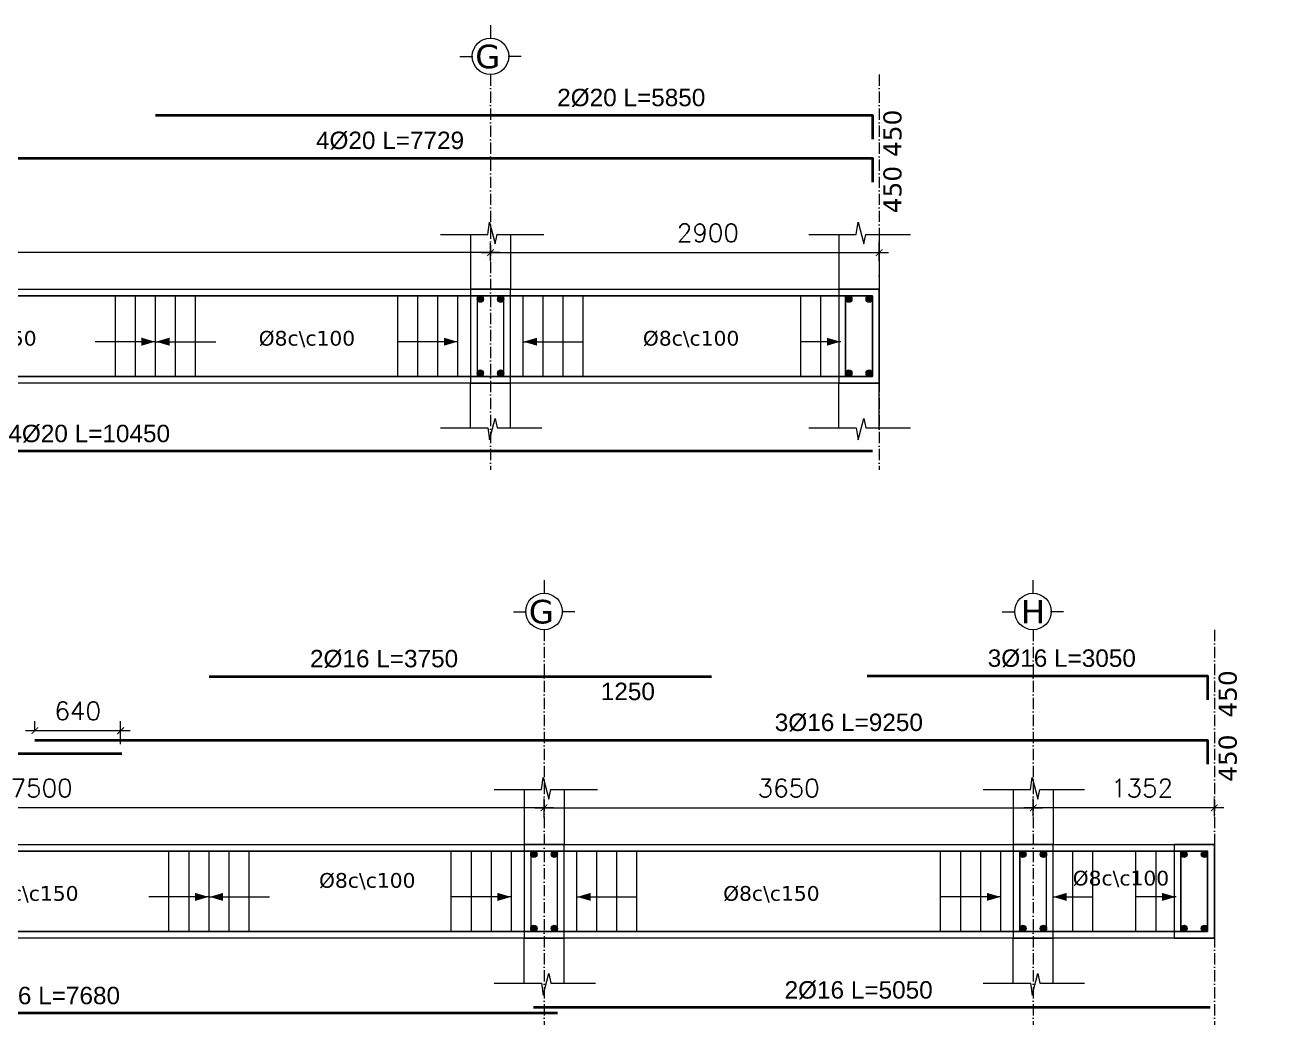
# Model space of a CAD drawing. Header units: inches. Extents: x -17020 to 43805, y -10194 to 123061.
# Drawn here: x 42259 to 43193, y 112285 to 113031 of the extents above; entities that cross this region are included whole.
import ezdxf

# ---------------------------------------------------------------- set-up
doc = ezdxf.new("R2010")
doc.units = ezdxf.units.IN
doc.header["$LTSCALE"] = 0.7
doc.header["$MEASUREMENT"] = 0
doc.linetypes.add('ACAD_ISO10W100', pattern=[18, 12, -3, 0, -3])
doc.layers.get('0').update_dxf_attribs({"lineweight": 13})
doc.layers.get('Defpoints').update_dxf_attribs({"lineweight": 5})
for name, color, linetype, lineweight in [('axis', 254, 'ACAD_ISO10W100', 9), ('BEAM FRAME', 5, 'Continuous', 18), ('COLUMN', 4, 'Continuous', 20), ('elevline', 30, 'Continuous', 20), ('FRAME 070', 5, 'Continuous', 60), ('hatch', 9, 'Continuous', 9), ('renforcment', 141, 'Continuous', 40), ('tex', 3, 'Continuous', 25), ('TEXT', 3, 'Continuous', 25), ('top rein. extension', 50, 'Continuous', 20), ('top renforcment', 7, 'Continuous', 40)]:
    doc.layers.add(name, color=color, linetype=linetype, lineweight=lineweight)
doc.styles.add('100', font='romans.shx', dxfattribs={"height": 13.5})
doc.styles.add('romanc', font='verdana.ttf', dxfattribs={"height": 250})
doc.styles.get("Standard").update_dxf_attribs({"font": 'arial.ttf', "height": 13})
doc.dimstyles.new('100', dxfattribs={"dimtxt": 13.5, "dimasz": 5, "dimexe": 7, "dimexo": 7, "dimgap": 8, "dimtad": 1, "dimdec": 0, "dimlfac": 10, "dimzin": 4, "dimdsep": 46, "dimtxsty": '100', "dimblk": 'ARCHTICK', "dimcen": 0.09, "dimdle": 7, "dimclrd": 1, "dimclre": 8, "dimclrt": 2, "dimadec": 0, "dimazin": 1, "dimtfac": 1, "dimtdec": 0, "dimtix": 1, "dimtofl": 0, "dimtmove": 0, "dimatfit": 3, "dimldrblk": 'ARCHTICK', "dimfxl": 0.18, "dimtolj": 1, "dimtzin": 0, "dimlwd": -1, "dimlwe": -1, "dimarcsym": 0})
doc.dimstyles.get("Standard").update_dxf_attribs({"dimtxt": 13, "dimasz": 5, "dimexe": 0.18, "dimexo": 0.0625, "dimgap": 6, "dimtad": 1, "dimdec": 0, "dimlfac": 10, "dimzin": 0, "dimdsep": 46, "dimtxsty": 'Standard', "dimblk": 'ARCHTICK', "dimcen": 0.09, "dimse1": 1, "dimse2": 1, "dimclrd": 1, "dimclre": 7, "dimclrt": 3, "dimadec": 0, "dimazin": 0, "dimtfac": 1, "dimtdec": 0, "dimtix": 1, "dimtofl": 0, "dimtmove": 0, "dimatfit": 3, "dimldrblk": 'ARCHTICK', "dimfxl": 1, "dimtolj": 1, "dimtzin": 0, "dimarcsym": 0})

# ---------------------------------------------------------------- blocks, each defined once
blk = doc.blocks.new('_ArchTick')
at = {"color": 0, "linetype": 'ByBlock', "lineweight": 0, "const_width": 0.15}
blk.add_lwpolyline([(-0.5, -0.5), (0.5, 0.5)], dxfattribs=at)
blk = doc.blocks.new('*D302')
at = {"color": 8, "transparency": 16777216}
for p, q in [((42606.69, 112854.53), (42606.69, 112867.88)), ((42896.69, 112854.88), (42896.69, 112867.88))]:
    blk.add_line(p, q, dxfattribs=at)
at = {"color": 1, "transparency": 16777216}
blk.add_line((42599.69, 112860.88), (42903.69, 112860.88), dxfattribs=at)
at = {"layer": 'Defpoints', "color": 0, "transparency": 16777216}
for p in [(42896.69, 112860.88), (42606.69, 112847.53), (42896.69, 112847.88, 217.91)]:
    blk.add_point(p, dxfattribs=at)
at = {"color": 1, "transparency": 16777216, "xscale": 5, "yscale": 5, "zscale": 5, "rotation": 180}
blk.add_blockref('_ArchTick', (42606.69, 112860.88), dxfattribs=at)
at = {"color": 1, "transparency": 16777216, "xscale": 5, "yscale": 5, "zscale": 5}
blk.add_blockref('_ArchTick', (42896.69, 112860.88), dxfattribs=at)
at = {"color": 2, "transparency": 16777216, "insert": (42768.9, 112875.63), "char_height": 13.5, "attachment_point": 5, "style": '100'}
blk.add_mtext('\\A1;2900', dxfattribs=at)
blk = doc.blocks.new('*D303')
at = {"layer": 'Defpoints', "color": 0, "transparency": 16777216}
for p in [(42168.76, 112931.46, -157.78), (42168.76, 112931.46), (42941.69, 112931.46, -218.54)]:
    blk.add_point(p, dxfattribs=at)
at = {"layer": 'TEXT', "color": 3, "transparency": 16777216, "insert": (42531.71, 112944.46), "char_height": 13, "attachment_point": 5}
blk.add_mtext('\\A1;4%%C20 L=7729', dxfattribs=at)
blk = doc.blocks.new('*D304')
at = {"color": 8, "transparency": 16777216}
for p, q in [((41856.69, 112851.97), (41856.69, 112867.88)), ((42606.69, 112856.61), (42606.69, 112867.88))]:
    blk.add_line(p, q, dxfattribs=at)
at = {"color": 1, "transparency": 16777216}
blk.add_line((42613.69, 112860.88), (41849.69, 112860.88), dxfattribs=at)
at = {"layer": 'Defpoints', "color": 0, "transparency": 16777216}
for p in [(41856.69, 112860.88), (42606.69, 112849.61), (41856.69, 112844.97)]:
    blk.add_point(p, dxfattribs=at)
at = {"color": 1, "transparency": 16777216, "xscale": 5, "yscale": 5, "zscale": 5, "rotation": 180}
blk.add_blockref('_ArchTick', (41856.69, 112860.88), dxfattribs=at)
at = {"color": 1, "transparency": 16777216, "xscale": 5, "yscale": 5, "zscale": 5}
blk.add_blockref('_ArchTick', (42606.69, 112860.88), dxfattribs=at)
at = {"color": 2, "transparency": 16777216, "insert": (42231.69, 112875.63), "char_height": 13.5, "attachment_point": 5, "style": '100'}
blk.add_mtext('\\A1;7500', dxfattribs=at)
blk = doc.blocks.new('*D305')
at = {"layer": 'Defpoints', "color": 0, "transparency": 16777216}
for p in [(41846.69, 112712.71, -13652.68), (42891.69, 112712.71, -37100.88), (42891.69, 112712.71)]:
    blk.add_point(p, dxfattribs=at)
at = {"layer": 'TEXT', "color": 3, "transparency": 16777216, "insert": (42307.21, 112725.71), "char_height": 13, "attachment_point": 5}
blk.add_mtext('\\A1;4%%C20 L=10450', dxfattribs=at)
blk = doc.blocks.new('*D309')
at = {"layer": 'Defpoints', "color": 0, "transparency": 16777216}
for p in [(42356.69, 112963.42, -157.78), (42356.69, 112963.42), (42941.69, 112963.42, -218.54)]:
    blk.add_point(p, dxfattribs=at)
at = {"layer": 'TEXT', "color": 3, "transparency": 16777216, "insert": (42711.73, 112976.42), "char_height": 13, "attachment_point": 5}
blk.add_mtext('\\A1;2%%C20 L=5850', dxfattribs=at)
blk = doc.blocks.new('*D340')
at = {"layer": 'Defpoints', "color": 0, "transparency": 16777216}
for p in [(41621.69, 112487.15, 24.95), (41621.69, 112487.15), (42331.66, 112487.15, -167.76)]:
    blk.add_point(p, dxfattribs=at)
at = {"layer": 'TEXT', "color": 3, "transparency": 16777216, "insert": (41915.11, 112500.16), "char_height": 13, "attachment_point": 5}
blk.add_mtext('\\A1;3%%C16 L=7100', dxfattribs=at)
blk = doc.blocks.new('*D341')
at = {"color": 8, "transparency": 16777216}
for p, q in [((42646.69, 112440.23), (42646.69, 112453.58)), ((43011.69, 112440.58), (43011.69, 112453.58))]:
    blk.add_line(p, q, dxfattribs=at)
at = {"color": 1, "transparency": 16777216}
blk.add_line((42639.69, 112446.58), (43018.69, 112446.58), dxfattribs=at)
at = {"layer": 'Defpoints', "color": 0, "transparency": 16777216}
for p in [(43011.69, 112446.58), (42646.69, 112433.23), (43011.69, 112433.58)]:
    blk.add_point(p, dxfattribs=at)
at = {"color": 1, "transparency": 16777216, "xscale": 5, "yscale": 5, "zscale": 5, "rotation": 180}
blk.add_blockref('_ArchTick', (42646.69, 112446.58), dxfattribs=at)
at = {"color": 1, "transparency": 16777216, "xscale": 5, "yscale": 5, "zscale": 5}
blk.add_blockref('_ArchTick', (43011.69, 112446.58), dxfattribs=at)
at = {"color": 2, "transparency": 16777216, "insert": (42829.19, 112461.33), "char_height": 13.5, "attachment_point": 5, "style": '100'}
blk.add_mtext('\\A1;3650', dxfattribs=at)
blk = doc.blocks.new('*D342')
at = {"layer": 'Defpoints', "color": 0, "transparency": 16777216}
for p in [(42266.66, 112497.15, -157.78), (42266.66, 112497.15), (43191.66, 112497.15, -218.54)]:
    blk.add_point(p, dxfattribs=at)
at = {"layer": 'TEXT', "color": 3, "transparency": 16777216, "insert": (42874.11, 112510.16), "char_height": 13, "attachment_point": 5}
blk.add_mtext('\\A1;3%%C16 L=9250', dxfattribs=at)
blk = doc.blocks.new('*D357')
at = {"color": 1, "transparency": 16777216}
blk.add_line((42337.66, 112504.15), (42259.66, 112504.15), dxfattribs=at)
at = {"color": 8, "transparency": 16777216}
for p, q in [((42266.66, 112504.15), (42266.66, 112511.15)), ((42330.66, 112494.15), (42330.66, 112511.15))]:
    blk.add_line(p, q, dxfattribs=at)
at = {"layer": 'Defpoints', "color": 0, "transparency": 16777216}
for p in [(42266.66, 112504.15), (42266.66, 112497.15), (42330.66, 112487.15)]:
    blk.add_point(p, dxfattribs=at)
at = {"color": 1, "transparency": 16777216, "xscale": 5, "yscale": 5, "zscale": 5, "rotation": 180}
blk.add_blockref('_ArchTick', (42266.66, 112504.15), dxfattribs=at)
at = {"color": 1, "transparency": 16777216, "xscale": 5, "yscale": 5, "zscale": 5}
blk.add_blockref('_ArchTick', (42330.66, 112504.15), dxfattribs=at)
at = {"color": 2, "transparency": 16777216, "insert": (42298.66, 112518.9), "char_height": 13.5, "attachment_point": 5, "style": '100'}
blk.add_mtext('\\A1;640', dxfattribs=at)
blk = doc.blocks.new('*D343')
at = {"color": 8, "transparency": 16777216}
for p, q in [((41896.69, 112437.67), (41896.69, 112453.58)), ((42646.69, 112439.01), (42646.69, 112453.58))]:
    blk.add_line(p, q, dxfattribs=at)
at = {"color": 1, "transparency": 16777216}
blk.add_line((42653.69, 112446.58), (41889.69, 112446.58), dxfattribs=at)
at = {"layer": 'Defpoints', "color": 0, "transparency": 16777216}
for p in [(41896.69, 112446.58), (41896.69, 112430.67), (42646.69, 112432.01)]:
    blk.add_point(p, dxfattribs=at)
at = {"color": 1, "transparency": 16777216, "xscale": 5, "yscale": 5, "zscale": 5, "rotation": 180}
blk.add_blockref('_ArchTick', (41896.69, 112446.58), dxfattribs=at)
at = {"color": 1, "transparency": 16777216, "xscale": 5, "yscale": 5, "zscale": 5}
blk.add_blockref('_ArchTick', (42646.69, 112446.58), dxfattribs=at)
at = {"color": 2, "transparency": 16777216, "insert": (42271.69, 112461.33), "char_height": 13.5, "attachment_point": 5, "style": '100'}
blk.add_mtext('\\A1;7500', dxfattribs=at)
blk = doc.blocks.new('*D344')
at = {"color": 8, "transparency": 16777216}
for p, q in [((43011.69, 112440.47), (43011.69, 112453.58)), ((43146.86, 112440.26), (43146.86, 112453.58))]:
    blk.add_line(p, q, dxfattribs=at)
at = {"color": 1, "transparency": 16777216}
blk.add_line((43153.86, 112446.58), (43004.69, 112446.58), dxfattribs=at)
at = {"layer": 'Defpoints', "color": 0, "transparency": 16777216}
for p in [(43011.69, 112446.58), (43011.69, 112433.47), (43146.86, 112433.26)]:
    blk.add_point(p, dxfattribs=at)
at = {"color": 1, "transparency": 16777216, "xscale": 5, "yscale": 5, "zscale": 5, "rotation": 180}
blk.add_blockref('_ArchTick', (43011.69, 112446.58), dxfattribs=at)
at = {"color": 1, "transparency": 16777216, "xscale": 5, "yscale": 5, "zscale": 5}
blk.add_blockref('_ArchTick', (43146.86, 112446.58), dxfattribs=at)
at = {"color": 2, "transparency": 16777216, "insert": (43092.93, 112461.33), "char_height": 13.5, "attachment_point": 5, "style": '100'}
blk.add_mtext('\\A1;1352', dxfattribs=at)
blk = doc.blocks.new('*D345')
at = {"layer": 'Defpoints', "color": 0, "transparency": 16777216}
for p in [(41888.69, 112293.29, -13652.68), (42656.69, 112293.29, -49467.84), (42656.69, 112293.29)]:
    blk.add_point(p, dxfattribs=at)
at = {"layer": 'TEXT', "color": 3, "transparency": 16777216, "insert": (42274.94, 112306.29), "char_height": 13, "attachment_point": 5}
blk.add_mtext('\\A1;2%%C16 L=7680', dxfattribs=at)
blk = doc.blocks.new('*D346')
at = {"layer": 'Defpoints', "color": 0, "transparency": 16777216}
for p in [(42396.69, 112544.71, -203.15), (42396.69, 112544.71), (42771.69, 112544.71, -189.88)]:
    blk.add_point(p, dxfattribs=at)
at = {"layer": 'TEXT', "color": 3, "transparency": 16777216, "insert": (42527.25, 112557.71), "char_height": 13, "attachment_point": 5}
blk.add_mtext('\\A1;2%%C16 L=3750', dxfattribs=at)
blk = doc.blocks.new('*D347')
at = {"layer": 'Defpoints', "color": 0, "transparency": 16777216}
for p in [(42646.69, 112543.15), (42771.69, 112543.15), (42771.69, 112520.75)]:
    blk.add_point(p, dxfattribs=at)
at = {"layer": 'TEXT', "color": 3, "transparency": 16777216, "insert": (42709.19, 112533.39), "char_height": 13, "attachment_point": 5}
blk.add_mtext('\\A1;1250', dxfattribs=at)
blk = doc.blocks.new('*D365')
at = {"layer": 'Defpoints', "color": 0, "transparency": 16777216}
for p in [(42887.89, 112545.07, -199.35), (42887.89, 112545.07), (43192.86, 112545.07, -218.54)]:
    blk.add_point(p, dxfattribs=at)
at = {"layer": 'TEXT', "color": 3, "transparency": 16777216, "insert": (43033.04, 112558.07), "char_height": 13, "attachment_point": 5}
blk.add_mtext('\\A1;3%%C16 L=3050', dxfattribs=at)
blk = doc.blocks.new('*D366')
at = {"layer": 'Defpoints', "color": 0, "transparency": 16777216}
for p in [(42638.69, 112297.47, -13652.68), (43143.66, 112297.47, -37100.88), (43143.66, 112297.47)]:
    blk.add_point(p, dxfattribs=at)
at = {"layer": 'TEXT', "color": 3, "transparency": 16777216, "insert": (42881.41, 112310.47), "char_height": 13, "attachment_point": 5}
blk.add_mtext('\\A1;2%%C16 L=5050', dxfattribs=at)

msp = doc.modelspace()

# ---------------------------------------------------------------- hatches: boundary and pattern name
at = {"layer": 'elevline'}
for points in [[(42601.45, 112826.2, 1), (42596.69, 112826.2, 1)], [(42611.93, 112826.2, -1), (42616.69, 112826.2, -1)], [(42876.45, 112826.2, 1), (42871.69, 112826.2, 1)], [(42886.93, 112826.2, -1), (42891.69, 112826.2, -1)], [(42601.45, 112770.96, -1), (42596.69, 112770.96, -1)], [(42611.93, 112770.96, 1), (42616.69, 112770.96, 1)], [(42876.45, 112770.96, -1), (42871.69, 112770.96, -1)], [(42886.93, 112770.96, 1), (42891.69, 112770.96, 1)], [(42641.45, 112411.9, 1), (42636.69, 112411.9, 1)], [(42651.93, 112411.9, -1), (42656.69, 112411.9, -1)], [(43006.45, 112411.9, 1), (43001.69, 112411.9, 1)], [(43016.93, 112411.9, -1), (43021.69, 112411.9, -1)], [(43126.62, 112411.9, 1), (43121.86, 112411.9, 1)], [(43137.11, 112411.9, -1), (43141.86, 112411.9, -1)], [(42641.45, 112356.66, -1), (42636.69, 112356.66, -1)], [(42651.93, 112356.66, 1), (42656.69, 112356.66, 1)], [(43006.45, 112356.66, -1), (43001.69, 112356.66, -1)], [(43016.93, 112356.66, 1), (43021.69, 112356.66, 1)], [(43126.62, 112356.66, -1), (43121.86, 112356.66, -1)], [(43137.11, 112356.66, 1), (43141.86, 112356.66, 1)]]:
    msp.add_hatch(color=256, dxfattribs=at).paths.add_polyline_path(points)

# ---------------------------------------------------------------- linework, layer by layer
at = {"layer": 'axis'}
for p, q in [((42606.69, 112993.78), (42606.69, 112698.84)), ((42896.69, 112993.78), (42896.69, 112698.84)), ((42646.69, 112579.47), (42646.69, 112284.54)), ((43011.69, 112579.47), (43011.69, 112284.54)), ((43146.86, 112579.47), (43146.86, 112284.54))]:
    msp.add_line(p, q, dxfattribs=at)
at = {"layer": 'BEAM FRAME', "elevation": 217.91}
for points in [[(42896.69, 112763.58), (39936.69, 112763.58), (39936.69, 112833.58), (42896.69, 112833.58)], [(43146.86, 112349.28), (39936.69, 112349.28), (39936.69, 112419.28), (43146.86, 112419.28)]]:
    msp.add_lwpolyline(points, close=True, dxfattribs=at)
at = {"layer": 'COLUMN', "lineweight": 20}
for p, q in [((42591.69, 112874.51, 217.91), (42591.69, 112833.58, 217.91)), ((42621.69, 112874.51, 217.91), (42621.69, 112833.58, 217.91)), ((42866.69, 112874.51, 217.91), (42866.69, 112833.58, 217.91)), ((42896.69, 112874.51, 217.91), (42896.69, 112833.58, 217.91)), ((42591.69, 112730.16, 217.91), (42591.69, 112763.58, 217.91)), ((42621.69, 112730.16, 217.91), (42621.69, 112763.58, 217.91)), ((42866.69, 112730.16, 217.91), (42866.69, 112763.58, 217.91)), ((42896.69, 112730.16, 217.91), (42896.69, 112763.58, 217.91)), ((42631.69, 112460.21, 217.91), (42631.69, 112419.28, 217.91)), ((42661.69, 112460.21, 217.91), (42661.69, 112419.28, 217.91)), ((42996.69, 112460.21, 217.91), (42996.69, 112419.28, 217.91)), ((43026.69, 112460.21, 217.91), (43026.69, 112419.28, 217.91)), ((42631.69, 112315.85, 217.91), (42631.69, 112349.28, 217.91)), ((42661.69, 112315.85, 217.91), (42661.69, 112349.28, 217.91)), ((42996.69, 112315.85, 217.91), (42996.69, 112349.28, 217.91)), ((43026.69, 112315.85, 217.91), (43026.69, 112349.28, 217.91))]:
    msp.add_line(p, q, dxfattribs=at)
at = {"layer": 'elevline'}
for p, q in [((42326.73, 112768.58), (42326.73, 112828.58)), ((42341.73, 112768.58), (42341.73, 112828.58)), ((42356.69, 112768.58), (42356.69, 112828.58)), ((42371.65, 112768.58), (42371.65, 112828.58)), ((42386.65, 112768.58), (42386.65, 112828.58)), ((42537.42, 112768.58), (42537.42, 112828.58)), ((42552.42, 112768.58), (42552.42, 112828.58)), ((42567.42, 112768.58), (42567.42, 112828.58)), ((42582.38, 112768.58), (42582.38, 112828.58)), ((42631, 112768.58), (42631, 112828.58)), ((42645.96, 112768.58), (42645.96, 112828.58)), ((42660.96, 112768.58), (42660.96, 112828.58)), ((42675.96, 112768.58), (42675.96, 112828.58)), ((42838.19, 112768.58), (42838.19, 112828.58)), ((42853.19, 112768.58), (42853.19, 112828.58)), ((42871.65, 112768.58), (42871.65, 112828.58)), ((42366.73, 112354.28), (42366.73, 112414.28)), ((42381.73, 112354.28), (42381.73, 112414.28)), ((42396.69, 112354.28), (42396.69, 112414.28)), ((42411.65, 112354.28), (42411.65, 112414.28)), ((42426.65, 112354.28), (42426.65, 112414.28)), ((42577.42, 112354.28), (42577.42, 112414.28)), ((42592.42, 112354.28), (42592.42, 112414.28)), ((42607.42, 112354.28), (42607.42, 112414.28)), ((42622.38, 112354.28), (42622.38, 112414.28)), ((42671, 112354.28), (42671, 112414.28)), ((42685.96, 112354.28), (42685.96, 112414.28)), ((42700.96, 112354.28), (42700.96, 112414.28)), ((42715.96, 112354.28), (42715.96, 112414.28)), ((42942.62, 112354.28), (42942.62, 112414.28)), ((42957.62, 112354.28), (42957.62, 112414.28)), ((42972.62, 112354.28), (42972.62, 112414.28)), ((42987.58, 112354.28), (42987.58, 112414.28)), ((43001.65, 112354.28), (43001.65, 112414.28)), ((43041.18, 112354.28), (43041.18, 112414.28)), ((43056.18, 112354.28), (43056.18, 112414.28)), ((43088.36, 112354.28), (43088.36, 112414.28)), ((43103.36, 112354.28), (43103.36, 112414.28)), ((43121.82, 112354.28), (43121.82, 112414.28))]:
    msp.add_line(p, q, dxfattribs=at)
for centre in [(42599.07, 112826.2), (42614.31, 112826.2), (42874.07, 112826.2), (42889.31, 112826.2), (42599.07, 112770.96), (42614.31, 112770.96), (42874.07, 112770.96), (42889.31, 112770.96), (42639.07, 112411.9), (42654.31, 112411.9), (43004.07, 112411.9), (43019.31, 112411.9), (43124.24, 112411.9), (43139.49, 112411.9), (42639.07, 112356.66), (42654.31, 112356.66), (43004.07, 112356.66), (43019.31, 112356.66), (43124.24, 112356.66), (43139.49, 112356.66)]:
    msp.add_circle(centre, 2.38, dxfattribs=at)
at = {"layer": 'FRAME 070', "lineweight": 20}
for p, q in [((42604.66, 112874.51, 217.91), (42606.01, 112883.51, 217.91)), ((42606.01, 112883.51, 217.91), (42610.19, 112867.43, 217.91)), ((42879.66, 112874.51, 217.91), (42881.01, 112883.51, 217.91)), ((42881.01, 112883.51, 217.91), (42885.19, 112867.43, 217.91)), ((42569.3, 112874.51, 217.91), (42604.66, 112874.51, 217.91)), ((42610.19, 112867.43, 217.91), (42611.7, 112874.51, 217.91)), ((42611.22, 112874.51, 217.91), (42646.58, 112874.51, 217.91)), ((42844.3, 112874.51, 217.91), (42879.66, 112874.51, 217.91)), ((42885.19, 112867.43, 217.91), (42886.7, 112874.51, 217.91)), ((42886.7, 112874.51, 217.91), (42920.09, 112874.51, 217.91)), ((42606.01, 112721.16, 217.91), (42610.19, 112737.23, 217.91)), ((42610.19, 112737.23, 217.91), (42611.7, 112730.16, 217.91)), ((42881.01, 112721.16, 217.91), (42885.19, 112737.23, 217.91)), ((42885.19, 112737.23, 217.91), (42886.7, 112730.16, 217.91)), ((42569.3, 112730.16, 217.91), (42604.66, 112730.16, 217.91)), ((42604.66, 112730.16, 217.91), (42606.01, 112721.16, 217.91)), ((42611.7, 112730.16, 217.91), (42645.09, 112730.16, 217.91)), ((42844.3, 112730.16, 217.91), (42879.66, 112730.16, 217.91)), ((42879.66, 112730.16, 217.91), (42881.01, 112721.16, 217.91)), ((42886.7, 112730.16, 217.91), (42920.09, 112730.16, 217.91)), ((42644.66, 112460.21, 217.91), (42646.01, 112469.21, 217.91)), ((42646.01, 112469.21, 217.91), (42650.19, 112453.13, 217.91)), ((43009.66, 112460.21, 217.91), (43011.01, 112469.21, 217.91)), ((43011.01, 112469.21, 217.91), (43015.19, 112453.13, 217.91)), ((42609.3, 112460.21, 217.91), (42644.66, 112460.21, 217.91)), ((42650.19, 112453.13, 217.91), (42651.7, 112460.21, 217.91)), ((42651.22, 112460.21, 217.91), (42686.58, 112460.21, 217.91)), ((42974.3, 112460.21, 217.91), (43009.66, 112460.21, 217.91)), ((43015.19, 112453.13, 217.91), (43016.7, 112460.21, 217.91)), ((43016.7, 112460.21, 217.91), (43050.09, 112460.21, 217.91)), ((42646.01, 112306.85, 217.91), (42650.19, 112322.93, 217.91)), ((42650.19, 112322.93, 217.91), (42651.7, 112315.85, 217.91)), ((43011.01, 112306.85, 217.91), (43015.19, 112322.93, 217.91)), ((43015.19, 112322.93, 217.91), (43016.7, 112315.85, 217.91)), ((42609.3, 112315.85, 217.91), (42644.66, 112315.85, 217.91)), ((42644.66, 112315.85, 217.91), (42646.01, 112306.85, 217.91)), ((42651.7, 112315.85, 217.91), (42685.09, 112315.85, 217.91)), ((42974.3, 112315.85, 217.91), (43009.66, 112315.85, 217.91)), ((43009.66, 112315.85, 217.91), (43011.01, 112306.85, 217.91)), ((43016.7, 112315.85, 217.91), (43050.09, 112315.85, 217.91))]:
    msp.add_line(p, q, dxfattribs=at)
at = {"layer": 'FRAME 070', "lineweight": 15}
for points in [[(42591.69, 112763.58), (42621.69, 112763.58), (42621.69, 112833.58), (42591.69, 112833.58)], [(42866.69, 112763.58), (42896.69, 112763.58), (42896.69, 112833.58), (42866.69, 112833.58)], [(42631.69, 112349.28), (42661.69, 112349.28), (42661.69, 112419.28), (42631.69, 112419.28)], [(42996.69, 112349.28), (43026.69, 112349.28), (43026.69, 112419.28), (42996.69, 112419.28)], [(43116.86, 112349.28), (43146.86, 112349.28), (43146.86, 112419.28), (43116.86, 112419.28)]]:
    msp.add_lwpolyline(points, close=True, dxfattribs=at)
at = {"layer": 'hatch'}
for p, q in [((42606.69, 113030.75), (42606.69, 113021.02)), ((42583.77, 113007.27), (42593.5, 113007.27)), ((42629.61, 113007.27), (42619.88, 113007.27)), ((42646.69, 112616.45), (42646.69, 112606.71)), ((43011.49, 112616.44), (43011.49, 112606.71)), ((42623.77, 112592.97), (42633.5, 112592.97)), ((42669.61, 112592.97), (42659.88, 112592.97)), ((42988.57, 112592.97), (42998.3, 112592.97)), ((43034.41, 112592.97), (43024.68, 112592.97))]:
    msp.add_line(p, q, dxfattribs=at)
for centre in [(42606.69, 113007.4), (42646.69, 112593.09), (43011.49, 112593.09)]:
    msp.add_circle(centre, 13.62, dxfattribs=at)
at = {"layer": 'renforcment', "lineweight": -2, "elevation": 217.91}
for points in [[(42891.69, 112768.58), (39941.69, 112768.58), (39941.69, 112828.58), (42891.69, 112828.58)], [(43141.86, 112354.28), (39941.69, 112354.28), (39941.69, 112414.28), (43141.86, 112414.28)]]:
    msp.add_lwpolyline(points, close=True, dxfattribs=at)
at = {"layer": 'top rein. extension'}
for p, q in [((42356.69, 112794.42), (42311.73, 112794.42)), ((42356.69, 112794.42), (42401.65, 112794.42)), ((42582.38, 112794.42), (42537.42, 112794.42)), ((42631, 112794.42), (42675.96, 112794.42)), ((42868.15, 112794.42), (42838.19, 112794.42)), ((42396.69, 112380.12), (42351.73, 112380.12)), ((42396.69, 112380.12), (42441.65, 112380.12)), ((42622.38, 112380.12), (42577.42, 112380.12)), ((42671, 112380.12), (42715.96, 112380.12)), ((42987.58, 112380.12), (42942.62, 112380.12)), ((43026.22, 112380.12), (43056.18, 112380.12)), ((43118.32, 112380.12), (43088.36, 112380.12))]:
    msp.add_line(p, q, dxfattribs=at)
for points in [[(42346.22, 112797.42), (42356.34, 112794.42), (42346.22, 112791.42)], [(42367.16, 112797.42), (42357.04, 112794.42), (42367.16, 112791.42)], [(42571.9, 112797.42), (42582.03, 112794.42), (42571.9, 112791.42)], [(42641.48, 112797.42), (42631.35, 112794.42), (42641.48, 112791.42)], [(42857.68, 112797.42), (42867.8, 112794.42), (42857.68, 112791.42)], [(42386.22, 112383.12), (42396.34, 112380.12), (42386.22, 112377.12)], [(42407.16, 112383.12), (42397.04, 112380.12), (42407.16, 112377.12)], [(42611.9, 112383.12), (42622.03, 112380.12), (42611.9, 112377.12)], [(42681.48, 112383.12), (42671.35, 112380.12), (42681.48, 112377.12)], [(42977.1, 112383.12), (42987.23, 112380.12), (42977.1, 112377.12)], [(43036.7, 112383.12), (43026.57, 112380.12), (43036.7, 112377.12)], [(43107.85, 112383.12), (43117.98, 112380.12), (43107.85, 112377.12)]]:
    msp.add_solid(points, dxfattribs=at)
at = {"layer": 'top renforcment'}
for p, q in [((42891.69, 112712.71), (41846.69, 112712.71)), ((42656.69, 112293.29, -12366.96), (41888.69, 112293.29)), ((43143.66, 112297.47), (42638.69, 112297.47))]:
    msp.add_line(p, q, dxfattribs=at)
for points in [[(42356.69, 112963.42), (42891.69, 112963.42), (42891.69, 112945.53)], [(42168.76, 112931.46), (42891.69, 112931.46), (42891.69, 112913.57)], [(42396.69, 112544.71), (42771.69, 112544.71)], [(42887.89, 112545.07), (43141.86, 112545.07), (43141.86, 112527.18)], [(42266.66, 112497.15), (43141.86, 112497.15), (43141.86, 112479.26)], [(41621.69, 112487.15), (42331.66, 112487.15)]]:
    msp.add_lwpolyline(points, dxfattribs=at)
at = {"layer": 'top renforcment', "lineweight": 15}
for points in [[(42596.69, 112768.58), (42616.69, 112768.58), (42616.69, 112828.58), (42596.69, 112828.58)], [(42871.69, 112768.58), (42891.69, 112768.58), (42891.69, 112828.58), (42871.69, 112828.58)], [(42636.69, 112354.28), (42656.69, 112354.28), (42656.69, 112414.28), (42636.69, 112414.28)], [(43001.69, 112354.28), (43021.69, 112354.28), (43021.69, 112414.28), (43001.69, 112414.28)], [(43121.86, 112354.28), (43141.86, 112354.28), (43141.86, 112414.28), (43121.86, 112414.28)]]:
    msp.add_lwpolyline(points, close=True, dxfattribs=at)

# ---------------------------------------------------------------- texts
at = {"layer": 'tex', "style": 'romanc'}
for s, p in [('%%C8c\\c150', (42195.99, 112791.51, -33436.19)), ('%%C8c\\c100', (42433.69, 112791.51, -33436.19)), ('%%C8c\\c100', (42720.41, 112791.51, -33436.19)), ('%%C8c\\c100', (42478.73, 112386.93, -33436.19)), ('%%C8c\\c100', (43041.18, 112388.63)), ('%%C8c\\c150', (42227.29, 112377.21, -33436.19)), ('%%C8c\\c150', (42780.32, 112377.21, -33436.19))]:
    msp.add_text(s, height=11, dxfattribs=at).set_placement(p)
at = {"layer": 'TEXT', "style": 'romanc'}
for s, p in [('G', (42595.29, 112998.47)), ('G', (42635.29, 112584.17)), ('H', (43002.47, 112584.17))]:
    msp.add_text(s, height=17.6, dxfattribs=at).set_placement(p)
for p in [(42913.37, 112932.25, -73175.05), (42913.37, 112890.28, -73175.05), (43163.54, 112513.89, -73175.05), (43163.54, 112465.98, -73175.05)]:
    msp.add_text('450', height=13.5, rotation=90, dxfattribs=at).set_placement(p)

# ---------------------------------------------------------------- dimensions: what is measured, and where the dimension line sits
for base, p1, p2, picture, middle in [((41856.69, 112860.88), (42606.69, 112849.61), (41856.69, 112844.97), '*D304', (42231.69, 112860.88)), ((41896.69, 112446.58), (42646.69, 112432.01), (41896.69, 112430.67), '*D343', (42271.69, 112446.58)), ((43011.69, 112446.58), (43146.86, 112433.26), (43011.69, 112433.47), '*D344', (43092.93, 112446.58))]:
    dim = msp.add_linear_dim(base=base, p1=p1, p2=p2, angle=180, dimstyle='100')
    dim.commit()
    dim.dimension.update_dxf_attribs({"geometry": picture, "text_midpoint": middle, "dimtype": 160})
for base, p1, p2, picture, middle in [((42896.69, 112860.88), (42606.69, 112847.53), (42896.69, 112847.88, 217.91), '*D302', (42768.9, 112860.88)), ((43011.69, 112446.58), (42646.69, 112433.23), (43011.69, 112433.58), '*D341', (42829.19, 112446.58))]:
    dim = msp.add_linear_dim(base=base, p1=p1, p2=p2, dimstyle='100')
    dim.commit()
    dim.dimension.update_dxf_attribs({"geometry": picture, "text_midpoint": middle, "dimtype": 160})
dim = msp.add_linear_dim(base=(42266.66, 112504.15), p1=(42330.66, 112487.15), p2=(42266.66, 112497.15), dimstyle='100')
dim.commit()
dim.dimension.update_dxf_attribs({"geometry": '*D357', "text_midpoint": (42298.66, 112518.9)})
at = {"layer": 'TEXT'}
for base, p1, p2, angle, text, picture, middle in [((42356.69, 112963.42), (42941.69, 112963.42, -218.54), (42356.69, 112963.42, -157.78), 180, '2%%C20 L=<>', '*D309', (42711.73, 112963.42)), ((42168.76, 112931.46), (42941.69, 112931.46, -218.54), (42168.76, 112931.46, -157.78), 180, '4%%C20 L=<>', '*D303', (42531.71, 112931.46)), ((42891.69, 112712.71, 12366.96), (41846.69, 112712.71, -1285.72), (42891.69, 112712.71, -24733.92), 0, '4%%C20 L=<>', '*D305', (42307.21, 112712.71, 12366.96)), ((42396.69, 112544.71), (42771.69, 112544.71, -189.88), (42396.69, 112544.71, -203.15), 180, '2%%C16 L=<>', '*D346', (42527.25, 112544.71)), ((42887.89, 112545.07), (43192.86, 112545.07, -218.54), (42887.89, 112545.07, -199.35), 180, '3%%C16 L=<>', '*D365', (43033.04, 112545.07)), ((42266.66, 112497.15), (43191.66, 112497.15, -218.54), (42266.66, 112497.15, -157.78), 180, '3%%C16 L=<>', '*D342', (42874.11, 112497.15)), ((41621.69, 112487.15), (42331.66, 112487.15, -167.76), (41621.69, 112487.15, 24.95), 180, '3%%C16 L=<>', '*D340', (41915.11, 112487.15)), ((42656.69, 112293.29, 12366.96), (41888.69, 112293.29, -1285.72), (42656.69, 112293.29, -37100.88), 0, '2%%C16 L=<>', '*D345', (42274.94, 112293.29, 12366.96)), ((43143.66, 112297.47, 12366.96), (42638.69, 112297.47, -1285.72), (43143.66, 112297.47, -24733.92), 0, '2%%C16 L=<>', '*D366', (42881.41, 112297.47, 12366.96))]:
    dim = msp.add_linear_dim(base=base, p1=p1, p2=p2, angle=angle, text=text, dimstyle='Standard', override={"dimsd1": 1, "dimsd2": 1, "dimfxl": 0.1, "dimfxlon": 1}, dxfattribs=at)
    dim.commit()
    dim.dimension.update_dxf_attribs({"geometry": picture, "text_midpoint": middle, "dimtype": 161})
dim = msp.add_linear_dim(base=(42771.69, 112520.75), p1=(42646.69, 112543.15), p2=(42771.69, 112543.15), dimstyle='Standard', override={"dimsd1": 1, "dimsd2": 1, "dimfxl": 0.1, "dimfxlon": 1}, dxfattribs=at)
dim.commit()
dim.dimension.update_dxf_attribs({"geometry": '*D347', "text_midpoint": (42709.19, 112533.39)})

doc.saveas('drawing.dxf')
